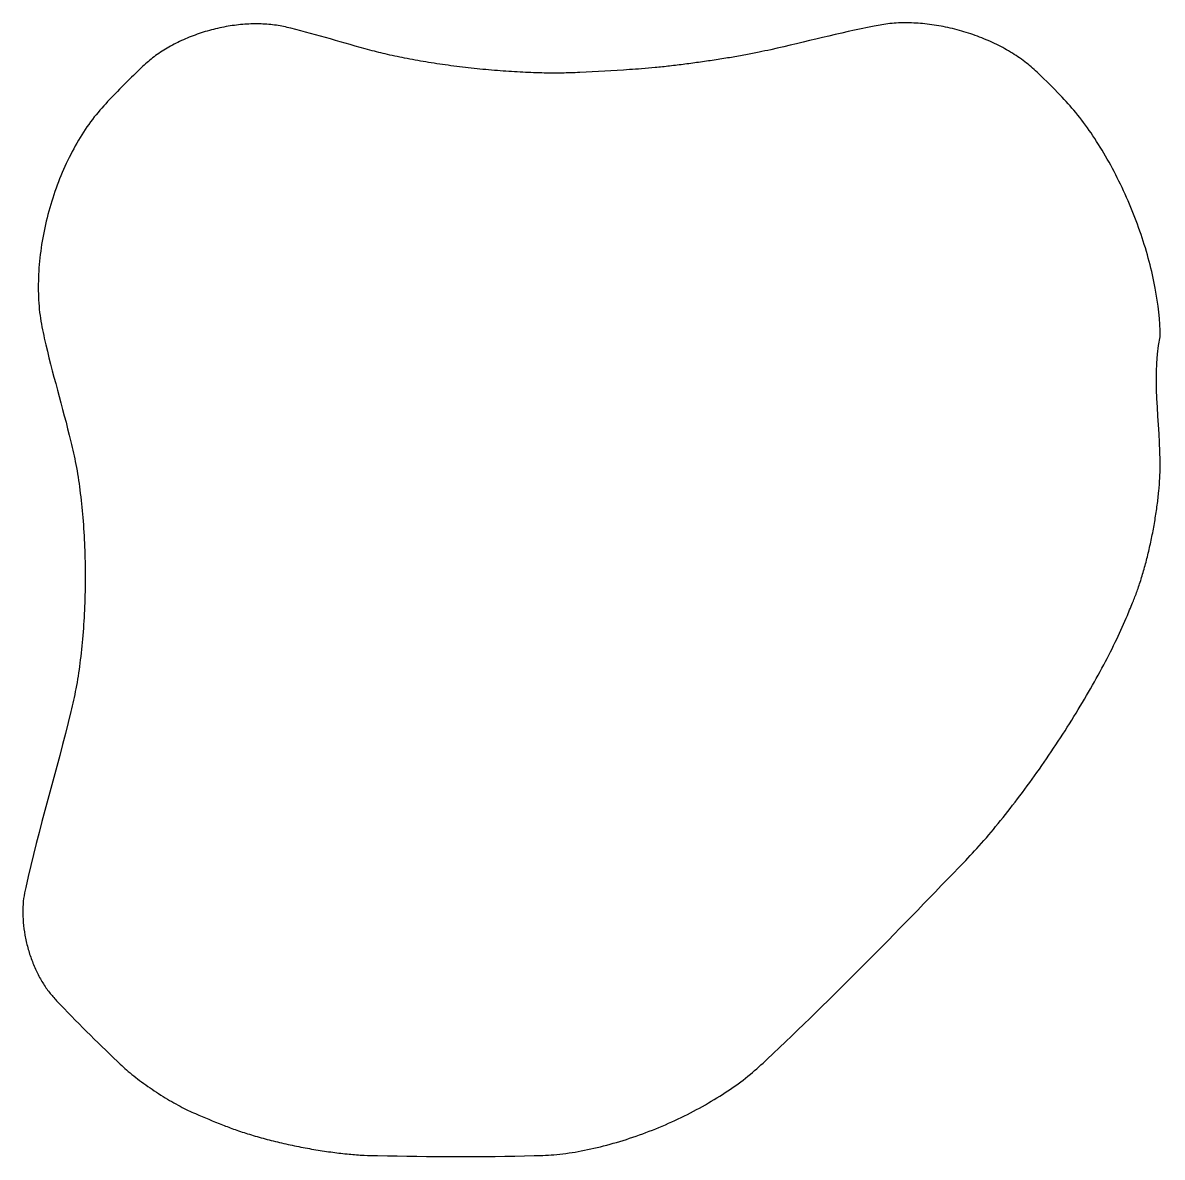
# Model space of a CAD drawing. Header units: millimetres. Extents: x 300.9 to 375.1, y 105.1 to 179.
import ezdxf

# ---------------------------------------------------------------- set-up
doc = ezdxf.new("R2010")
doc.units = ezdxf.units.MM
doc.layers.get('0').update_dxf_attribs({"linetype": 'CONTINUOUS'})

msp = doc.modelspace()

# ---------------------------------------------------------------- linework, layer by layer
msp.add_open_spline([(375, 158.527), (374.385, 155.49), (375.204, 152.099), (374.918, 148.45), (374.813, 147.544), (374.671, 146.596), (374.494, 145.63), (374.288, 144.67), (374.057, 143.74), (373.806, 142.862), (373.545, 142.057), (373.227, 141.237), (372.782, 140.168), (372.162, 138.768), (371.313, 137.103), (370.334, 135.342), (369.242, 133.528), (368.065, 131.707), (366.833, 129.924), (365.576, 128.221), (364.323, 126.643), (363.112, 125.219), (358.196, 120.118), (353.351, 115.143), (348.289, 110.423), (347, 109.48), (345.564, 108.575), (344.003, 107.741), (342.357, 106.996), (340.667, 106.359), (338.974, 105.845), (337.318, 105.469), (335.74, 105.225), (331.313, 105.066), (327.128, 105.116), (323.104, 105.191), (322.131, 105.269), (321.086, 105.389), (319.994, 105.554), (318.881, 105.757), (317.775, 105.995), (316.702, 106.261), (315.691, 106.55), (314.763, 106.85), (313.593, 107.306), (312.574, 107.727), (311.656, 108.129), (311.141, 108.393), (310.595, 108.696), (310.034, 109.034), (309.47, 109.399), (308.917, 109.78), (308.39, 110.17), (307.901, 110.558), (307.46, 110.933), (305.851, 112.485), (304.21, 114.067), (302.612, 115.809), (302.185, 116.444), (301.801, 117.148), (301.477, 117.911), (301.219, 118.712), (301.033, 119.534), (300.923, 120.355), (300.895, 121.157), (300.94, 121.92), (301.86, 126.271), (303.275, 130.75), (304.392, 135.641), (304.642, 137.295), (304.832, 139.085), (304.946, 140.968), (304.984, 142.898), (304.946, 144.829), (304.832, 146.712), (304.642, 148.501), (304.391, 150.155), (303.643, 153.459), (302.667, 156.646), (301.985, 159.943), (301.889, 161.555), (301.949, 163.246), (302.18, 164.98), (302.572, 166.714), (303.118, 168.406), (303.801, 170.016), (304.611, 171.502), (305.514, 172.84), (306.88, 174.34), (308.151, 175.617), (309.36, 176.72), (310.197, 177.282), (311.126, 177.783), (312.132, 178.202), (313.189, 178.534), (314.272, 178.767), (315.354, 178.898), (316.41, 178.921), (317.415, 178.845), (319.796, 178.305), (322.17, 177.541), (324.701, 176.896), (325.972, 176.634), (327.352, 176.391), (328.809, 176.178), (330.306, 175.999), (331.808, 175.858), (333.277, 175.759), (334.677, 175.705), (335.975, 175.692), (337.884, 175.767), (339.617, 175.873), (341.253, 175.98), (342.122, 176.06), (343.063, 176.16), (344.05, 176.28), (345.06, 176.416), (346.069, 176.565), (347.051, 176.723), (347.982, 176.888), (348.839, 177.053), (351.63, 177.659), (354.44, 178.414), (357.414, 178.954), (358.525, 178.994), (359.69, 178.929), (360.884, 178.748), (362.078, 178.459), (363.242, 178.068), (364.349, 177.585), (365.371, 177.021), (366.289, 176.395), (367.312, 175.464), (368.381, 174.385), (369.553, 173.116), (370.533, 171.781), (371.472, 170.29), (372.337, 168.67), (373.109, 166.963), (373.77, 165.209), (374.303, 163.452), (374.809, 161.239), (374.997, 159.591), (375, 158.527)], degree=3, knots=[0, 0, 0, 0, 9.203602, 10.055918, 10.975767, 11.941725, 12.931063, 13.920401, 14.886359, 15.806208, 16.658525, 17.423866, 18.443613, 20.133613, 22.015665, 24.046842, 26.179833, 28.364452, 30.549069, 32.682062, 34.713238, 36.595289, 38.285292, 55.961077, 57.430575, 59.033237, 60.74102, 62.521291, 64.338511, 66.15573, 67.936001, 69.643785, 71.246447, 72.715946, 82.922516, 83.804631, 84.786986, 85.847178, 86.960514, 88.100797, 89.24108, 90.354415, 91.414607, 92.396961, 93.279073, 95.179712, 95.703137, 96.286041, 96.915129, 97.575754, 98.252367, 98.928981, 99.589605, 100.218696, 100.801599, 101.32502, 106.92464, 107.641607, 108.407221, 109.21191, 110.043835, 110.889728, 111.735622, 112.567547, 113.372236, 114.137851, 114.854816, 126.696064, 128.214659, 129.898407, 131.710837, 133.611302, 135.556452, 137.501602, 139.402067, 141.214496, 142.898245, 144.41684, 151.374111, 152.887394, 154.503363, 156.201803, 157.957734, 159.743145, 161.528557, 163.284488, 164.982929, 166.598898, 168.112181, 171.059507, 172.00601, 173.014953, 174.074116, 175.168321, 176.280505, 177.39269, 178.486895, 179.546057, 180.555, 181.501503, 186.860002, 188.031025, 189.3379, 190.750087, 192.234107, 193.754534, 195.27496, 196.758981, 198.171168, 199.478042, 200.649064, 203.901596, 204.687565, 205.56778, 206.520857, 207.523557, 208.551385, 209.579213, 210.581913, 211.534991, 212.415206, 213.201175, 220.102595, 221.142081, 222.25498, 223.426713, 224.639403, 225.87308, 227.106757, 228.319446, 229.491181, 230.604077, 231.643561, 233.634904, 235.159541, 236.822335, 238.594195, 240.441258, 242.326658, 244.212061, 246.059126, 247.830986, 251.018412, 251.018412, 251.018412, 251.018412])

doc.saveas('drawing.dxf')
